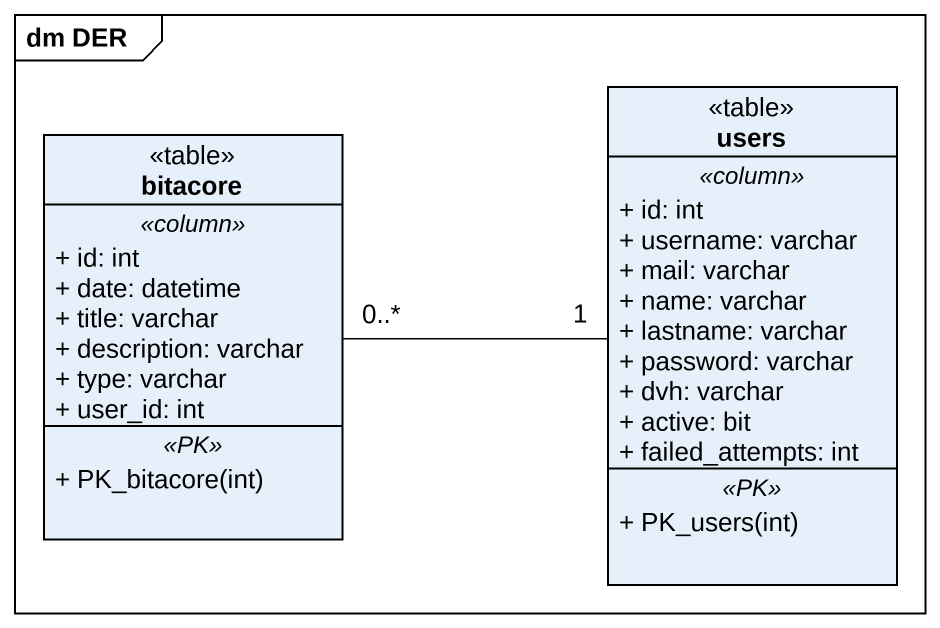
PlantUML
@startuml
mainframe dm DER
hide circle
hide empty members
skinparam classAttributeIconSize 0
class bitacore <<table>> {
  .. <<column>> ..
  + id: int
  + date: datetime
  + title: varchar
  + description: varchar
  + type: varchar
  + user_id: int
  .. <<PK>> ..
  + PK_bitacore(int)
}
class users <<table>> {
  .. <<column>> ..
  + id: int
  + username: varchar
  + mail: varchar
  + name: varchar
  + lastname: varchar
  + password: varchar
  + dvh: varchar
  + active: bit
  + failed_attempts: int
  .. <<PK>> ..
  + PK_users(int)
}
users "1" -left- "0..*" bitacore
@enduml
